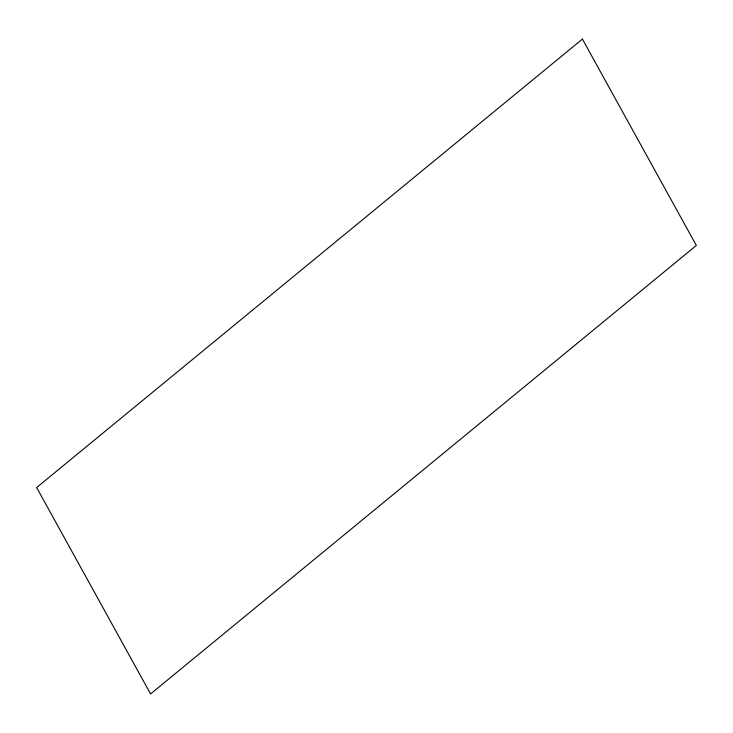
<?xml version="1.0" encoding="UTF-8"?>
<svg xmlns="http://www.w3.org/2000/svg" width="733" height="733" viewBox="0 0 733 733"><rect width="100%" height="100%" fill="white"/><g stroke="black" fill="none" stroke-linecap="round" stroke-linejoin="round"><path stroke-width="1.1" d="M582.423 39.069L36.65 487.555L150.577 693.931L696.35 245.445L582.423 39.069"/></g></svg>
